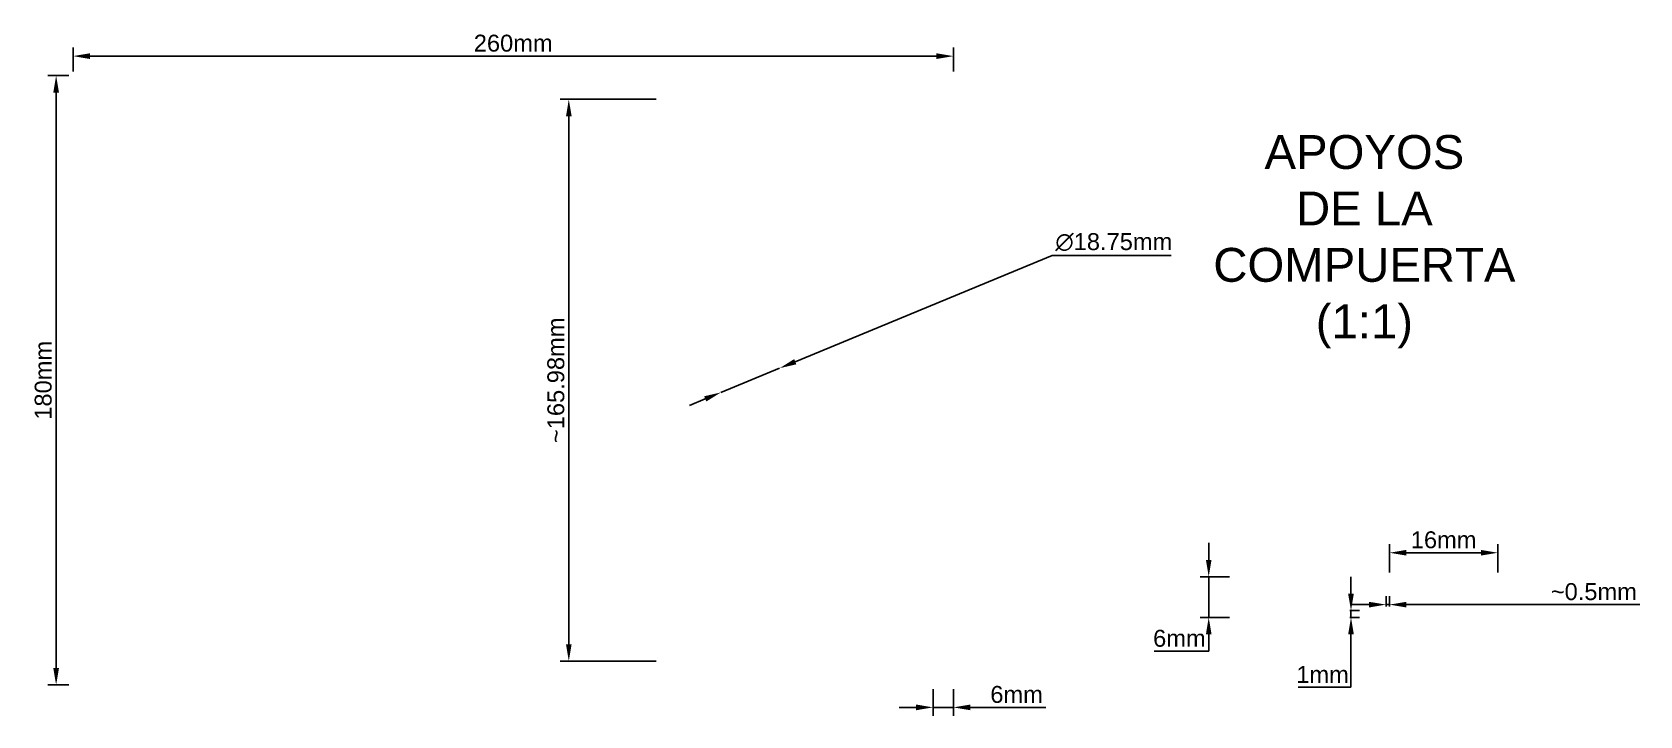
# Paper-space layout 'Presentación2' of a CAD drawing. Header units: millimetres. Extents: x 30 to 268, y 57 to 158.
import ezdxf

# ---------------------------------------------------------------- set-up
doc = ezdxf.new("R2010")
doc.units = ezdxf.units.MM
doc.layers.add('COTAS', color=5, linetype='Continuous', lineweight=5)
doc.layers.add('MD_Anotación', color=7, linetype='Continuous', lineweight=25)
doc.styles.get("Standard").update_dxf_attribs({"font": 'arial.ttf'})
doc.dimstyles.new('ISO-25', dxfattribs={"dimtxt": 2.5, "dimasz": 2.5, "dimexe": 1.25, "dimexo": 0.625, "dimtad": 1, "dimtoh": 1, "dimdsep": 46, "dimtxsty": 'Standard', "dimcen": 2.5, "dimadec": 0, "dimazin": 0, "dimtfac": 1, "dimtmove": 0, "dimatfit": 3, "dimfxl": 1, "dimarcsym": 0})

# ---------------------------------------------------------------- blocks, each defined once
blk = doc.blocks.new('*D25')
at = {"layer": 'COTAS', "color": 0, "lineweight": -2, "transparency": 16777216}
for p, q in [((35.57, 151.63), (32.45, 151.63)), ((33.7, 149.13), (33.7, 64.13)), ((35.57, 61.63), (32.45, 61.63))]:
    blk.add_line(p, q, dxfattribs=at)
at = {"layer": 'COTAS', "color": 0, "transparency": 16777216}
for points in [[(33.28, 149.13), (34.12, 149.13), (33.7, 151.63)], [(33.28, 64.13), (34.12, 64.13), (33.7, 61.63)]]:
    blk.add_solid(points, dxfattribs=at)
at = {"layer": 'Defpoints', "color": 0, "transparency": 16777216}
for p in [(36.19, 151.63), (33.7, 61.63), (36.19, 61.63)]:
    blk.add_point(p, dxfattribs=at)
at = {"layer": 'COTAS', "color": 0, "transparency": 16777216, "insert": (31.8, 106.63), "char_height": 2.5, "attachment_point": 5, "rotation": 90}
blk.add_mtext('180mm', dxfattribs=at)
blk = doc.blocks.new('*D26')
at = {"layer": 'COTAS', "color": 0, "lineweight": -2, "transparency": 16777216}
for p, q in [((36.19, 152.25), (36.19, 155.76)), ((38.69, 154.51), (163.69, 154.51)), ((166.19, 152.25), (166.19, 155.76))]:
    blk.add_line(p, q, dxfattribs=at)
at = {"layer": 'COTAS', "color": 0, "transparency": 16777216}
for points in [[(38.69, 154.93), (38.69, 154.09), (36.19, 154.51)], [(163.69, 154.93), (163.69, 154.09), (166.19, 154.51)]]:
    blk.add_solid(points, dxfattribs=at)
at = {"layer": 'Defpoints', "color": 0, "transparency": 16777216}
for p in [(166.19, 154.51), (36.19, 151.63), (166.19, 151.63)]:
    blk.add_point(p, dxfattribs=at)
at = {"layer": 'COTAS', "color": 0, "transparency": 16777216, "insert": (101.19, 156.41), "char_height": 2.5, "attachment_point": 5}
blk.add_mtext('260mm', dxfattribs=at)
blk = doc.blocks.new('*D27')
at = {"layer": 'COTAS', "color": 0, "lineweight": -2, "transparency": 16777216}
for p, q in [((122.32, 148.13), (108.15, 148.13)), ((109.4, 145.63), (109.4, 67.64)), ((122.32, 65.14), (108.15, 65.14))]:
    blk.add_line(p, q, dxfattribs=at)
at = {"layer": 'COTAS', "color": 0, "transparency": 16777216}
for points in [[(108.99, 145.63), (109.82, 145.63), (109.4, 148.13)], [(108.99, 67.64), (109.82, 67.64), (109.4, 65.14)]]:
    blk.add_solid(points, dxfattribs=at)
at = {"layer": 'Defpoints', "color": 0, "transparency": 16777216}
for p in [(122.94, 148.13), (109.4, 65.14), (122.95, 65.14)]:
    blk.add_point(p, dxfattribs=at)
at = {"layer": 'COTAS', "color": 0, "transparency": 16777216, "insert": (107.5, 106.63), "char_height": 2.5, "attachment_point": 5, "rotation": 90}
blk.add_mtext('~165.98mm', dxfattribs=at)
blk = doc.blocks.new('*D28')
at = {"layer": 'COTAS', "color": 0, "lineweight": -2, "transparency": 16777216}
for p, q in [((230.58, 78.22), (230.58, 82.41)), ((244.08, 81.16), (233.08, 81.16)), ((246.58, 78.22), (246.58, 82.41))]:
    blk.add_line(p, q, dxfattribs=at)
at = {"layer": 'COTAS', "color": 0, "transparency": 16777216}
for points in [[(233.08, 81.58), (233.08, 80.74), (230.58, 81.16)], [(244.08, 81.58), (244.08, 80.74), (246.58, 81.16)]]:
    blk.add_solid(points, dxfattribs=at)
at = {"layer": 'Defpoints', "color": 0, "transparency": 16777216}
for p in [(230.58, 81.16), (230.58, 77.6), (246.58, 77.6)]:
    blk.add_point(p, dxfattribs=at)
at = {"layer": 'COTAS', "color": 0, "transparency": 16777216, "insert": (238.58, 83.06), "char_height": 2.5, "attachment_point": 5}
blk.add_mtext('16mm', dxfattribs=at)
blk = doc.blocks.new('*D29')
at = {"layer": 'COTAS', "color": 0, "lineweight": -2, "transparency": 16777216}
for p, q in [((230.08, 73.24), (230.08, 74.75)), ((230.58, 73.24), (230.58, 74.75)), ((227.58, 73.5), (225.08, 73.5)), ((230.08, 73.5), (230.58, 73.5)), ((233.08, 73.5), (267.55, 73.5))]:
    blk.add_line(p, q, dxfattribs=at)
at = {"layer": 'COTAS', "color": 0, "transparency": 16777216}
for points in [[(227.58, 73.91), (227.58, 73.08), (230.08, 73.5)], [(233.08, 73.91), (233.08, 73.08), (230.58, 73.5)]]:
    blk.add_solid(points, dxfattribs=at)
at = {"layer": 'Defpoints', "color": 0, "transparency": 16777216}
for p in [(230.08, 72.61), (230.58, 73.5), (230.58, 72.61)]:
    blk.add_point(p, dxfattribs=at)
at = {"layer": 'COTAS', "color": 0, "transparency": 16777216, "insert": (260.76, 75.4), "char_height": 2.5, "attachment_point": 5}
blk.add_mtext('~0.5mm', dxfattribs=at)
blk = doc.blocks.new('*D30')
at = {"layer": 'COTAS', "color": 0, "lineweight": -2, "transparency": 16777216}
for p, q in [((203.89, 80.11), (203.89, 82.61)), ((206.96, 77.61), (202.64, 77.61)), ((203.89, 77.61), (203.89, 71.61)), ((206.96, 71.61), (202.64, 71.61)), ((203.89, 69.11), (203.89, 66.61)), ((203.89, 66.61), (195.86, 66.61))]:
    blk.add_line(p, q, dxfattribs=at)
at = {"layer": 'COTAS', "color": 0, "transparency": 16777216}
for points in [[(203.48, 80.11), (204.31, 80.11), (203.89, 77.61)], [(203.48, 69.11), (204.31, 69.11), (203.89, 71.61)]]:
    blk.add_solid(points, dxfattribs=at)
at = {"layer": 'Defpoints', "color": 0, "transparency": 16777216}
for p in [(207.58, 77.61), (203.89, 71.61), (207.58, 71.61)]:
    blk.add_point(p, dxfattribs=at)
at = {"layer": 'COTAS', "color": 0, "transparency": 16777216, "insert": (199.56, 68.51), "char_height": 2.5, "attachment_point": 5}
blk.add_mtext('6mm', dxfattribs=at)
blk = doc.blocks.new('*D31')
at = {"layer": 'COTAS', "color": 0, "lineweight": -2, "transparency": 16777216}
for p, q in [((163.19, 61), (163.19, 57.07)), ((166.19, 61), (166.19, 57.07)), ((160.69, 58.32), (158.19, 58.32)), ((163.19, 58.32), (166.19, 58.32)), ((168.69, 58.32), (179.85, 58.32))]:
    blk.add_line(p, q, dxfattribs=at)
at = {"layer": 'COTAS', "color": 0, "transparency": 16777216}
for points in [[(160.69, 58.74), (160.69, 57.9), (163.19, 58.32)], [(168.69, 58.74), (168.69, 57.9), (166.19, 58.32)]]:
    blk.add_solid(points, dxfattribs=at)
at = {"layer": 'Defpoints', "color": 0, "transparency": 16777216}
for p in [(163.19, 61.63), (166.19, 61.63), (166.19, 58.32)]:
    blk.add_point(p, dxfattribs=at)
at = {"layer": 'COTAS', "color": 0, "transparency": 16777216, "insert": (175.52, 60.22), "char_height": 2.5, "attachment_point": 5}
blk.add_mtext('6mm', dxfattribs=at)
blk = doc.blocks.new('*D32')
at = {"layer": 'COTAS', "color": 0, "lineweight": -2, "transparency": 16777216}
for p, q in [((180.8, 125.06), (142.84, 109.37)), ((198.33, 125.06), (180.8, 125.06)), ((131.86, 104.84), (140.53, 108.42)), ((129.55, 103.88), (127.24, 102.93))]:
    blk.add_line(p, q, dxfattribs=at)
at = {"layer": 'COTAS', "color": 0, "transparency": 16777216}
for points in [[(142.68, 109.76), (143, 108.99), (140.53, 108.42)], [(129.39, 104.27), (129.71, 103.5), (131.86, 104.84)]]:
    blk.add_solid(points, dxfattribs=at)
at = {"layer": 'Defpoints', "color": 0, "transparency": 16777216}
for p in [(140.53, 108.42), (131.86, 104.84)]:
    blk.add_point(p, dxfattribs=at)
at = {"layer": 'COTAS', "color": 0, "transparency": 16777216, "insert": (189.88, 127.03), "char_height": 2.5, "attachment_point": 5}
blk.add_mtext('∅18.75mm', dxfattribs=at)
blk = doc.blocks.new('*D48')
at = {"layer": 'COTAS', "color": 0, "lineweight": -2, "transparency": 16777216}
for p, q in [((224.9, 75.11), (224.9, 77.61)), ((224.71, 72.61), (226.15, 72.61)), ((224.71, 71.61), (226.15, 71.61)), ((224.9, 72.61), (224.9, 71.61)), ((224.9, 69.11), (224.9, 61.3)), ((224.9, 61.3), (217.12, 61.3))]:
    blk.add_line(p, q, dxfattribs=at)
at = {"layer": 'COTAS', "color": 0, "transparency": 16777216}
for points in [[(224.48, 75.11), (225.32, 75.11), (224.9, 72.61)], [(224.48, 69.11), (225.32, 69.11), (224.9, 71.61)]]:
    blk.add_solid(points, dxfattribs=at)
at = {"layer": 'Defpoints', "color": 0, "transparency": 16777216}
for p in [(224.08, 72.61), (224.08, 71.61), (224.9, 71.61)]:
    blk.add_point(p, dxfattribs=at)
at = {"layer": 'COTAS', "color": 0, "transparency": 16777216, "insert": (220.7, 63.18), "char_height": 2.5, "attachment_point": 5}
blk.add_mtext('1mm', dxfattribs=at)

psp = doc.layouts.new('Presentación2')

# ---------------------------------------------------------------- texts
at = {"layer": 'MD_Anotación', "insert": (226.8801, 111.3409), "char_height": 5, "width": 23.219645, "attachment_point": 8}
psp.add_mtext('APOYOS DE LA COMPUERTA (1:1)', dxfattribs=at)

# ---------------------------------------------------------------- dimensions: what is measured, and where the dimension line sits
at = {"layer": 'COTAS'}
for base, p1, p2, override, picture, middle in [((166.1949, 154.5103), (36.1949, 151.6273), (166.1949, 151.6273), {"dimlfac": -2, "dimpost": 'mm'}, '*D26', (101.1949, 156.4117)), ((230.5803, 81.1612), (246.5803, 77.5964), (230.5803, 77.5964), {"dimlfac": -1, "dimpost": 'mm'}, '*D28', (238.5803, 83.0626)), ((166.1949, 58.3193), (163.1949, 61.6273), (166.1949, 61.6273), {"dimlfac": -2, "dimpost": 'mm'}, '*D31', (175.5221, 60.2207))]:
    dim = psp.add_linear_dim(base=base, p1=p1, p2=p2, dimstyle='ISO-25', override=override, dxfattribs=at)
    dim.commit()
    dim.dimension.update_dxf_attribs({"geometry": picture, "text_midpoint": middle})
for base, p1, p2, override, picture, middle in [((33.7002, 61.6273), (36.1949, 151.6273), (36.1949, 61.6273), {"dimlfac": -2, "dimpost": 'mm'}, '*D25', (31.7987, 106.6273)), ((203.8919, 71.6121), (207.5806, 77.6121), (207.5806, 71.6121), {"dimlfac": -1, "dimpost": 'mm'}, '*D30', (199.5646, 68.5135))]:
    dim = psp.add_linear_dim(base=base, p1=p1, p2=p2, angle=90, dimstyle='ISO-25', override=override, dxfattribs=at)
    dim.commit()
    dim.dimension.update_dxf_attribs({"geometry": picture, "text_midpoint": middle})
dim = psp.add_linear_dim(base=(109.4037, 65.1351), p1=(122.9449, 148.1273), p2=(122.945, 65.1351), angle=90, text='~<>', dimstyle='ISO-25', override={"dimlfac": -2, "dimpost": 'mm'}, dxfattribs=at)
dim.commit()
dim.dimension.update_dxf_attribs({"geometry": '*D27', "text_midpoint": (107.5022, 106.6312)})
dim = psp.add_diameter_dim_2p(p1=(131.8628, 104.837), p2=(140.527, 108.4177), dimstyle='ISO-25', override={"dimlfac": -2, "dimpost": 'mm'}, dxfattribs=at)
dim.commit()
dim.dimension.update_dxf_attribs({"geometry": '*D32', "text_midpoint": (189.8755, 125.06), "dimtype": 163})
dim = psp.add_linear_dim(base=(224.8994, 71.6121), p1=(224.0806, 72.6121), p2=(224.0806, 71.6121), angle=90, dimstyle='ISO-25', override={"dimlfac": -1, "dimpost": 'mm'}, dxfattribs=at)
dim.commit()
dim.dimension.update_dxf_attribs({"geometry": '*D48', "text_midpoint": (220.6966, 61.3029), "dimtype": 160})
dim = psp.add_linear_dim(base=(230.5803, 73.4979), p1=(230.0806, 72.6121), p2=(230.5803, 72.6121), text='~<>', dimstyle='ISO-25', override={"dimlfac": -1, "dimpost": 'mm'}, dxfattribs=at)
dim.commit()
dim.dimension.update_dxf_attribs({"geometry": '*D29', "text_midpoint": (260.7592, 73.4979), "dimtype": 160})

doc.saveas('drawing.dxf')
